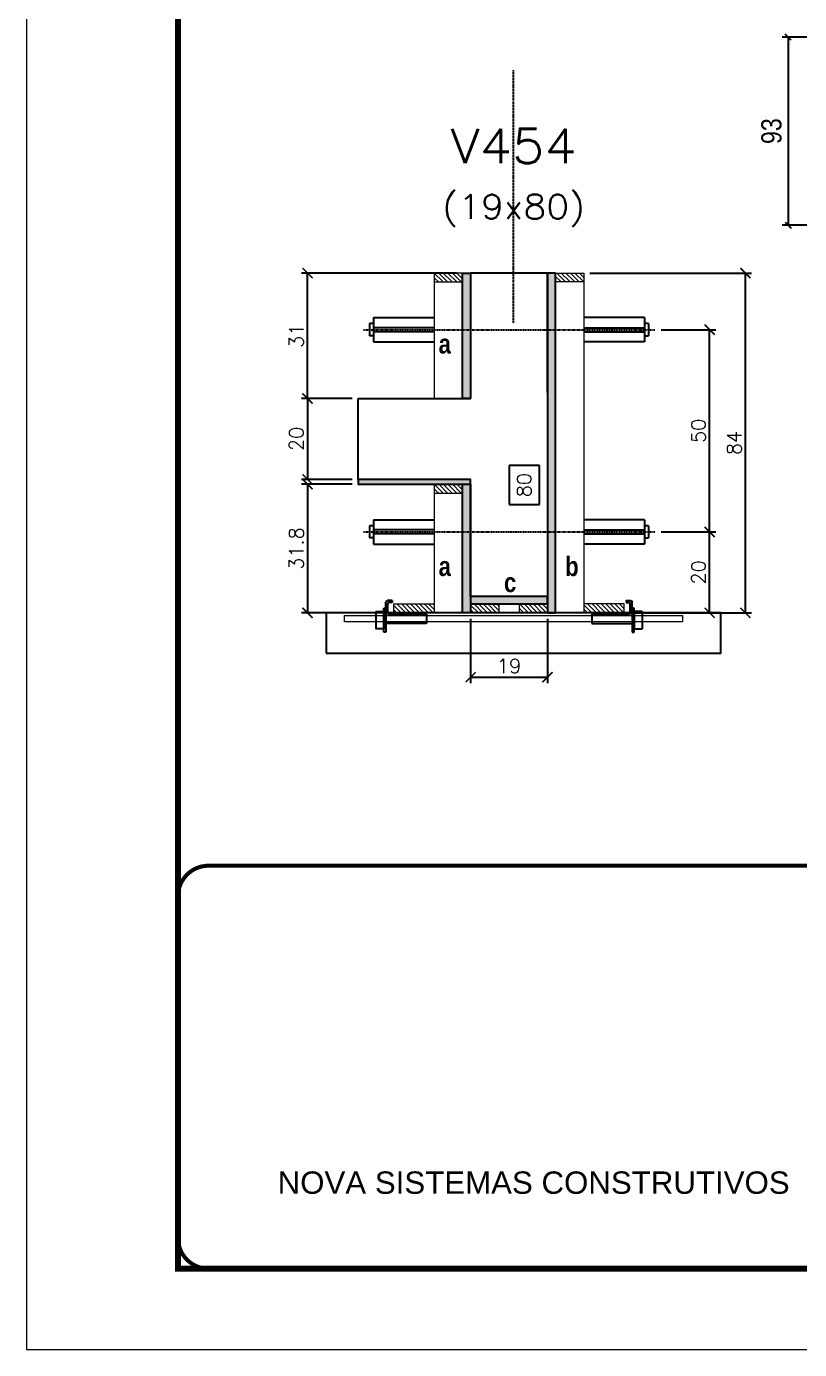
# Model space of a CAD drawing. Extents: x 137137 to 143418, y 10464 to 34486.
# Drawn here: x 141906 to 142288, y 29990 to 30644 of the extents above; entities that cross this region are included whole.
import ezdxf
from ezdxf.enums import TextEntityAlignment as Align

# ---------------------------------------------------------------- set-up
doc = ezdxf.new("R2010")
doc.units = 0
for name, pattern in [('CONTINUO', [0]), ('DASHED', [0.75, 0.5, -0.25]), ('HIDDEN', [0.375, 0.25, -0.125])]:
    doc.linetypes.add(name, pattern=pattern)
for name, color, linetype in [('barrote', 251, 'Continuous'), ('COTA', 241, 'Continuous'), ('Cota Seção (2x)', 4, 'Continuous'), ('detalhes', 4, 'Continuous'), ('Painéis', 200, 'Continuous'), ('presilha', 1, 'Continuous'), ('TENSOR', 3, 'Continuous'), ('Texto de Titulo', 7, 'Continuous'), ('Texto Qtd Sarr', 242, 'Continuous')]:
    doc.layers.add(name, color=color, linetype=linetype)
for name, color, linetype, lineweight in [('CONCRETO', 251, 'Continuous', 25), ('Folhas', 255, 'Continuous', 9), ('Hachura', 251, 'Continuous', 9), ('Madeira', 126, 'Continuous', 18), ('SARRAFO DE PRESSAO', 251, 'DASHED', 9), ('SCO-___-LAJ', 2, 'Continuous', 0), ('Texto Seção', 7, 'Continuous', 15)]:
    doc.layers.add(name, color=color, linetype=linetype, lineweight=lineweight)
doc.styles.add('ARIAL', font='arial.ttf')
doc.styles.add('COTA TECNICA', font='techl___.ttf', dxfattribs={"height": 10})
doc.styles.add('Romans', font='romans.shx')
doc.styles.add('TECNICA', font='techb___.ttf', dxfattribs={"height": 10})
doc.dimstyles.new('Cota Seção (2x)', dxfattribs={"dimtxt": 7, "dimasz": 5, "dimexe": 3, "dimexo": 3, "dimgap": 2, "dimtad": 3, "dimdec": 1, "dimlfac": 0.5, "dimzin": 12, "dimdsep": 46, "dimtxsty": 'Romans', "dimblk": 'ARCHTICK', "dimcen": 0, "dimclrd": 4, "dimclre": 4, "dimclrt": 1, "dimadec": 1, "dimazin": 3, "dimtfac": 1, "dimtdec": 1, "dimtmove": 0, "dimatfit": 3, "dimldrblk": 'OBLIQUE', "dimfxl": 1, "dimtolj": 1, "dimtzin": 12, "dimarcsym": 0})
doc.dimstyles.new('Cota Seção interna', dxfattribs={"dimtxt": 7, "dimasz": 6, "dimexe": 0.18, "dimexo": 2, "dimgap": -4, "dimtad": 3, "dimdec": 1, "dimlfac": 0.5, "dimzin": 12, "dimdsep": 46, "dimtxsty": 'Romans', "dimblk": 'ARCHTICK', "dimcen": 0.09, "dimse1": 1, "dimse2": 1, "dimsd1": 1, "dimsd2": 1, "dimclrd": 180, "dimclre": 5, "dimclrt": 1, "dimadec": 0, "dimazin": 3, "dimtfac": 1, "dimtdec": 1, "dimtofl": 0, "dimtmove": 0, "dimatfit": 3, "dimldrblk": 'ARCHTICK', "dimfxl": 1, "dimtolj": 1, "dimtzin": 0, "dimarcsym": 0})
doc.dimstyles.new('PAINEL', dxfattribs={"dimtxt": 10, "dimasz": 3, "dimexe": 3, "dimexo": 3, "dimgap": 3, "dimtad": 1, "dimdec": 1, "dimzin": 12, "dimdsep": 46, "dimtxsty": 'COTA TECNICA', "dimblk1": 'OBLIQUE', "dimblk2": 'OBLIQUE', "dimsah": 1, "dimcen": 0.9, "dimclrd": 4, "dimclre": 4, "dimclrt": 240, "dimadec": 1, "dimazin": 3, "dimtfac": 1, "dimtdec": 1, "dimtmove": 0, "dimatfit": 3, "dimfxl": 1, "dimtolj": 1, "dimtzin": 12, "dimarcsym": 0})
pattern_1 = [(315, (165082.0604, 22124.7301), (1.12253202, 1.12253202), [])]

# ---------------------------------------------------------------- blocks, each defined once
blk = doc.blocks.new('9999999999')
at = {"color": 30, "linetype": 'CONTINUO', "const_width": 2}
blk.add_lwpolyline([(99583.98, 34230.21), (99583.98, 34414.45, 0.414214), (99568.98, 34429.45), (98228.98, 34429.45, 0.414214), (98213.98, 34414.45), (98213.98, 34245.21, 0.414214), (98228.98, 34230.21), (99583.98, 34230.21)], format="xyb", dxfattribs=at)
at = {"layer": 'Folhas'}
blk.add_lwpolyline([(98138.98, 34190.21), (99623.98, 34190.21), (99623.98, 35240.21), (98138.98, 35240.21)], close=True, dxfattribs=at)
at = {"layer": 'Folhas', "color": 30, "const_width": 3}
blk.add_lwpolyline([(98213.98, 34230.21), (99583.98, 34230.21), (99583.98, 35200.21), (98213.98, 35200.21)], close=True, dxfattribs=at)
at = {"color": 7, "linetype": 'Continuous', "ltscale": 5, "style": 'ARIAL'}
blk.add_text('NOVA SISTEMAS CONSTRUTIVOS', height=11.0592, dxfattribs=at).set_placement((98263.19, 34267.21))
blk = doc.blocks.new('titulo1')
at = {"layer": 'Defpoints', "color": 252, "linetype": 'HIDDEN', "ltscale": 2}
blk.add_line((0, 0), (0, 125), dxfattribs=at)
at = {"layer": 'Defpoints', "style": 'Romans', "oblique": 15}
blk.add_attdef('FOLHA', text='', height=10, dxfattribs=at).set_placement((0, 15.58), align=Align.MIDDLE_CENTER)
at = {"layer": 'Texto Qtd Sarr', "color": 3, "style": 'Romans', "oblique": 15}
for tag, height, p in [('TITULO', 17, (0, 71.45)), ('SEÇÃO', 12, (0, 41.55))]:
    blk.add_attdef(tag, text='', height=height, dxfattribs=at).set_placement(p, align=Align.MIDDLE_CENTER)
blk = doc.blocks.new('_ArchTick')
at = {"color": 0, "linetype": 'ByBlock', "const_width": 0.15}
blk.add_lwpolyline([(-0.5, -0.5), (0.5, 0.5)], dxfattribs=at)
blk = doc.blocks.new('*D1163')
at = {"layer": 'COTA', "color": 4, "lineweight": -2, "transparency": 16777216}
for p, q in [((142184.44, 30522.37), (142264.31, 30522.37)), ((142261.31, 30354.37), (142261.31, 30522.37)), ((142200.04, 30354.37), (142264.31, 30354.37))]:
    blk.add_line(p, q, dxfattribs=at)
at = {"layer": 'Defpoints', "color": 0, "transparency": 16777216}
for p in [(142181.44, 30522.37), (142261.31, 30522.37), (142197.04, 30354.37)]:
    blk.add_point(p, dxfattribs=at)
at = {"layer": 'COTA', "color": 4, "lineweight": -2, "transparency": 16777216, "xscale": 5, "yscale": 5, "zscale": 5}
for p, rotation in [((142261.31, 30522.37), 90), ((142261.31, 30354.37), 270)]:
    blk.add_blockref('_ArchTick', p, dxfattribs=dict(at, rotation=rotation))
at = {"layer": 'COTA', "color": 1, "transparency": 16777216, "insert": (142255.81, 30438.37), "char_height": 7, "attachment_point": 5, "rotation": 90, "style": 'Romans'}
blk.add_mtext('\\A1;84', dxfattribs=at)
blk = doc.blocks.new('_Oblique')
at = {"color": 0, "linetype": 'ByBlock', "lineweight": -2}
blk.add_line((-0.5, -0.5), (0.5, 0.5), dxfattribs=at)
blk = doc.blocks.new('*D1164')
at = {"layer": 'Cota Seção (2x)', "color": 180, "lineweight": -2, "transparency": 16777216}
for p, q in [((142159.44, 30427.19), (142144.44, 30427.19)), ((142144.44, 30427.19), (142144.44, 30407.86)), ((142159.44, 30407.86), (142159.44, 30427.19)), ((142144.44, 30407.86), (142159.44, 30407.86))]:
    blk.add_line(p, q, dxfattribs=at)
at = {"layer": 'Defpoints', "color": 0, "transparency": 16777216}
for p in [(142163.44, 30522.37), (142163.44, 30522.37), (142163.44, 30362.37)]:
    blk.add_point(p, dxfattribs=at)
at = {"layer": 'Cota Seção (2x)', "color": 1, "transparency": 16777216, "insert": (142151.94, 30417.52), "char_height": 7, "attachment_point": 5, "rotation": 90, "style": 'Romans'}
blk.add_mtext('\\A1;80', dxfattribs=at)
blk = doc.blocks.new('*D1165')
at = {"layer": 'COTA', "color": 4, "lineweight": -2, "transparency": 16777216}
for p, q in [((142066.84, 30460.37), (142041.78, 30460.37)), ((142044.78, 30460.37), (142044.78, 30420.37)), ((142066.84, 30420.37), (142041.78, 30420.37))]:
    blk.add_line(p, q, dxfattribs=at)
at = {"layer": 'Defpoints', "color": 0, "transparency": 16777216}
for p in [(142069.84, 30460.37), (142044.78, 30420.37), (142069.84, 30420.37)]:
    blk.add_point(p, dxfattribs=at)
at = {"layer": 'COTA', "color": 4, "lineweight": -2, "transparency": 16777216, "xscale": 5, "yscale": 5, "zscale": 5}
for p, rotation in [((142044.78, 30460.37), 90), ((142044.78, 30420.37), 270)]:
    blk.add_blockref('_ArchTick', p, dxfattribs=dict(at, rotation=rotation))
at = {"layer": 'COTA', "color": 1, "transparency": 16777216, "insert": (142039.28, 30440.37), "char_height": 7, "attachment_point": 5, "rotation": 90, "style": 'Romans'}
blk.add_mtext('\\A1;20', dxfattribs=at)
blk = doc.blocks.new('*D1166')
at = {"layer": 'COTA', "color": 4, "lineweight": -2, "transparency": 16777216}
for p, q in [((142066.84, 30417.97), (142041.78, 30417.97)), ((142044.78, 30417.97), (142044.78, 30354.37)), ((142088.84, 30354.37), (142041.78, 30354.37))]:
    blk.add_line(p, q, dxfattribs=at)
at = {"layer": 'Defpoints', "color": 0, "transparency": 16777216}
for p in [(142069.84, 30417.97), (142044.78, 30354.37), (142091.84, 30354.37)]:
    blk.add_point(p, dxfattribs=at)
at = {"layer": 'COTA', "color": 4, "lineweight": -2, "transparency": 16777216, "xscale": 5, "yscale": 5, "zscale": 5}
for p, rotation in [((142044.78, 30417.97), 90), ((142044.78, 30354.37), 270)]:
    blk.add_blockref('_ArchTick', p, dxfattribs=dict(at, rotation=rotation))
at = {"layer": 'COTA', "color": 1, "transparency": 16777216, "insert": (142039.28, 30386.17), "char_height": 7, "attachment_point": 5, "rotation": 90, "style": 'Romans'}
blk.add_mtext('\\A1;31.8', dxfattribs=at)
blk = doc.blocks.new('PRESILHA METÁLICA 1')
at = {"layer": 'presilha'}
for p, q in [((7.5, 10.64), (7.5, 19.86)), ((12, 21), (8.64, 21)), ((12, 21), (12, 19.5)), ((0, 13), (6, 13)), ((0, 13), (0, 0)), ((6, 15.5), (7.5, 15.5)), ((6, -2.5), (6, 15.5)), ((6, 13), (6, 0)), ((7.5, 15.5), (7.5, -2.5)), ((9, 11.57), (9, 18.93)), ((12, 19.5), (9.57, 19.5)), ((37.5, 11), (9.57, 11)), ((37.5, 11), (37.5, 4.1)), ((6, 0), (0, 0)), ((37.5, 4.1), (7.5, 4.1)), ((7.5, -2.5), (6, -2.5))]:
    blk.add_line(p, q, dxfattribs=at)
for centre, radius, start, end in [((8.64, 19.86), 1.14, 90, 180), ((9.57, 18.93), 0.57, 90, 180), ((9.57, 11.57), 0.57, 180, 270)]:
    blk.add_arc(centre, radius, start, end, dxfattribs=at)
blk = doc.blocks.new('*D1167')
at = {"layer": 'COTA', "color": 4, "lineweight": -2, "transparency": 16777216}
for p, q in [((142125.44, 30351.37), (142125.44, 30319.55)), ((142163.44, 30351.37), (142163.44, 30319.55)), ((142125.44, 30322.55), (142163.44, 30322.55))]:
    blk.add_line(p, q, dxfattribs=at)
at = {"layer": 'Defpoints', "color": 0, "transparency": 16777216}
for p in [(142125.44, 30354.37), (142163.44, 30354.37), (142163.44, 30322.55)]:
    blk.add_point(p, dxfattribs=at)
at = {"layer": 'COTA', "color": 4, "lineweight": -2, "transparency": 16777216, "xscale": 5, "yscale": 5, "zscale": 5, "rotation": 180}
blk.add_blockref('_ArchTick', (142125.44, 30322.55), dxfattribs=at)
at = {"layer": 'COTA', "color": 4, "lineweight": -2, "transparency": 16777216, "xscale": 5, "yscale": 5, "zscale": 5}
blk.add_blockref('_ArchTick', (142163.44, 30322.55), dxfattribs=at)
at = {"layer": 'COTA', "color": 1, "transparency": 16777216, "insert": (142144.44, 30328.05), "char_height": 7, "attachment_point": 5, "style": 'Romans'}
blk.add_mtext('\\A1;19', dxfattribs=at)
blk = doc.blocks.new('*D1168')
at = {"layer": 'COTA', "color": 4, "lineweight": -2, "transparency": 16777216}
for p, q in [((142219.74, 30394.37), (142246.64, 30394.37)), ((142243.64, 30354.37), (142243.64, 30394.37)), ((142204.44, 30354.37), (142246.64, 30354.37))]:
    blk.add_line(p, q, dxfattribs=at)
at = {"layer": 'Defpoints', "color": 0, "transparency": 16777216}
for p in [(142216.74, 30394.37), (142243.64, 30394.37), (142201.44, 30354.37)]:
    blk.add_point(p, dxfattribs=at)
at = {"layer": 'COTA', "color": 4, "lineweight": -2, "transparency": 16777216, "xscale": 5, "yscale": 5, "zscale": 5}
for p, rotation in [((142243.64, 30394.37), 90), ((142243.64, 30354.37), 270)]:
    blk.add_blockref('_ArchTick', p, dxfattribs=dict(at, rotation=rotation))
at = {"layer": 'COTA', "color": 1, "transparency": 16777216, "insert": (142238.14, 30374.37), "char_height": 7, "attachment_point": 5, "rotation": 90, "style": 'Romans'}
blk.add_mtext('\\A1;20', dxfattribs=at)
blk = doc.blocks.new('*D1169')
at = {"layer": 'COTA', "color": 4, "lineweight": -2, "transparency": 16777216}
for p, q in [((142118.44, 30522.37), (142041.78, 30522.37)), ((142044.78, 30460.37), (142044.78, 30522.37)), ((142066.84, 30460.37), (142041.78, 30460.37))]:
    blk.add_line(p, q, dxfattribs=at)
at = {"layer": 'Defpoints', "color": 0, "transparency": 16777216}
for p in [(142044.78, 30522.37), (142121.44, 30522.37), (142069.84, 30460.37)]:
    blk.add_point(p, dxfattribs=at)
at = {"layer": 'COTA', "color": 4, "lineweight": -2, "transparency": 16777216, "xscale": 5, "yscale": 5, "zscale": 5}
for p, rotation in [((142044.78, 30522.37), 90), ((142044.78, 30460.37), 270)]:
    blk.add_blockref('_ArchTick', p, dxfattribs=dict(at, rotation=rotation))
at = {"layer": 'COTA', "color": 1, "transparency": 16777216, "insert": (142039.28, 30491.37), "char_height": 7, "attachment_point": 5, "rotation": 90, "style": 'Romans'}
blk.add_mtext('\\A1;31', dxfattribs=at)
blk = doc.blocks.new('*D1170')
at = {"layer": 'COTA', "color": 4, "lineweight": -2, "transparency": 16777216}
for p, q in [((142219.74, 30494.37), (142246.64, 30494.37)), ((142243.64, 30394.37), (142243.64, 30494.37)), ((142219.74, 30394.37), (142246.64, 30394.37))]:
    blk.add_line(p, q, dxfattribs=at)
at = {"layer": 'Defpoints', "color": 0, "transparency": 16777216}
for p in [(142216.74, 30494.37), (142243.64, 30494.37), (142216.74, 30394.37)]:
    blk.add_point(p, dxfattribs=at)
at = {"layer": 'COTA', "color": 4, "lineweight": -2, "transparency": 16777216, "xscale": 5, "yscale": 5, "zscale": 5}
for p, rotation in [((142243.64, 30494.37), 90), ((142243.64, 30394.37), 270)]:
    blk.add_blockref('_ArchTick', p, dxfattribs=dict(at, rotation=rotation))
at = {"layer": 'COTA', "color": 1, "transparency": 16777216, "insert": (142238.14, 30444.37), "char_height": 7, "attachment_point": 5, "rotation": 90, "style": 'Romans'}
blk.add_mtext('\\A1;50', dxfattribs=at)
blk = doc.blocks.new('*D1381')
at = {"layer": 'COTA', "color": 4, "lineweight": -2, "ltscale": 25, "transparency": 16777216}
for p, q in [((142317.49, 30639.07), (142279.48, 30639.07)), ((142282.48, 30639.07), (142282.48, 30546.07)), ((142317.49, 30546.07), (142279.48, 30546.07))]:
    blk.add_line(p, q, dxfattribs=at)
at = {"layer": 'Defpoints', "color": 0, "ltscale": 25, "transparency": 16777216}
for p in [(142320.49, 30639.07), (142282.48, 30546.07), (142320.49, 30546.07)]:
    blk.add_point(p, dxfattribs=at)
at = {"layer": 'COTA', "color": 4, "lineweight": -2, "ltscale": 25, "transparency": 16777216, "xscale": 3, "yscale": 3, "zscale": 3}
for p, rotation in [((142282.48, 30639.07), 90), ((142282.48, 30546.07), 270)]:
    blk.add_blockref('_Oblique', p, dxfattribs=dict(at, rotation=rotation))
at = {"layer": 'COTA', "color": 240, "ltscale": 25, "transparency": 16777216, "insert": (142274.23, 30592.57), "char_height": 10, "attachment_point": 5, "rotation": 90, "style": 'COTA TECNICA'}
blk.add_mtext('\\A1;93', dxfattribs=at)

msp = doc.modelspace()

# ---------------------------------------------------------------- hatches: boundary and pattern name
at = {"layer": 'Hachura'}
h = msp.add_hatch(dxfattribs=at)
h.set_pattern_fill('ANSI31', color=256, scale=0.5, angle=270, style=0)
h.set_pattern_definition([(315, (165082.0604, 22214.7301), (1.12253202, 1.12253202), [])])
h.paths.add_polyline_path([(142121.44, 30517.97), (142121.44, 30522.37), (142107.44, 30522.37), (142107.44, 30517.97)])
h = msp.add_hatch(color=256, dxfattribs=at)
h.dxf.hatch_style = 1
h.paths.add_polyline_path([(142121.44, 30522.37), (142125.44, 30522.37), (142125.44, 30460.37), (142121.44, 30460.37)])
h = msp.add_hatch(color=256, dxfattribs=at)
h.dxf.hatch_style = 1
h.paths.add_polyline_path([(142167.44, 30522.37), (142163.44, 30522.37), (142163.44, 30354.37), (142167.44, 30354.37)])
h = msp.add_hatch(dxfattribs=at)
h.set_pattern_fill('ANSI31', color=256, scale=0.5, angle=270, style=0)
h.set_pattern_definition([(315, (165082.0604, 22214.7301), (1.12253202, 1.12253202), [])])
h.paths.add_polyline_path([(142167.44, 30517.97), (142167.44, 30522.37), (142181.44, 30522.37), (142181.44, 30517.97)])
h = msp.add_hatch(color=256, dxfattribs=at)
h.dxf.hatch_style = 1
h.paths.add_polyline_path([(142125.44, 30417.97), (142125.44, 30420.37), (142069.84, 30420.37), (142069.84, 30417.97)])
h = msp.add_hatch(dxfattribs=at)
h.set_pattern_fill('ANSI31', color=256, scale=0.5, angle=270, style=0)
h.set_pattern_definition([(315, (165082.0604, 22110.3301), (1.12253202, 1.12253202), [])])
h.paths.add_polyline_path([(142121.44, 30413.57), (142121.44, 30417.97), (142107.44, 30417.97), (142107.44, 30413.57)])
h = msp.add_hatch(color=256, dxfattribs=at)
h.dxf.hatch_style = 1
h.paths.add_polyline_path([(142121.44, 30417.97), (142125.44, 30417.97), (142125.44, 30354.37), (142121.44, 30354.37)])
h = msp.add_hatch(dxfattribs=at)
h.set_pattern_fill('ANSI31', color=256, scale=0.5, angle=270, style=0)
h.set_pattern_definition(pattern_1)
h.paths.add_polyline_path([(142087.44, 30354.37), (142087.44, 30358.77), (142107.44, 30358.77), (142107.44, 30354.37)])
h = msp.add_hatch(color=256, dxfattribs=at)
h.dxf.hatch_style = 1
h.paths.add_polyline_path([(142163.44, 30358.77), (142163.44, 30362.37), (142125.44, 30362.37), (142125.44, 30358.77)])
h = msp.add_hatch(dxfattribs=at)
h.set_pattern_fill('ANSI31', color=256, scale=0.5, angle=270, style=0)
h.set_pattern_definition(pattern_1)
h.paths.add_polyline_path([(142125.44, 30354.37), (142125.44, 30358.77), (142139.44, 30358.77), (142139.44, 30354.37)])
h = msp.add_hatch(dxfattribs=at)
h.set_pattern_fill('ANSI31', color=256, scale=0.5, angle=270, style=0)
h.set_pattern_definition(pattern_1)
h.paths.add_polyline_path([(142163.44, 30354.37), (142163.44, 30358.77), (142149.44, 30358.77), (142149.44, 30354.37)])
h = msp.add_hatch(dxfattribs=at)
h.set_pattern_fill('ANSI31', color=256, scale=0.5, angle=270, style=0)
h.set_pattern_definition(pattern_1)
h.paths.add_polyline_path([(142201.44, 30354.37), (142201.44, 30358.77), (142181.44, 30358.77), (142181.44, 30354.37)])

# ---------------------------------------------------------------- linework, layer by layer
at = {"ltscale": 3}
for p, q in [((142075.44, 30497.37), (142075.44, 30491.37)), ((142077.44, 30497.37), (142075.44, 30497.37)), ((142077.44, 30500.37), (142077.44, 30488.37)), ((142077.44, 30500.37), (142107.44, 30500.37)), ((142211.44, 30500.37), (142181.44, 30500.37)), ((142211.44, 30500.37), (142211.44, 30488.37)), ((142213.44, 30497.37), (142211.44, 30497.37)), ((142213.44, 30497.37), (142213.44, 30491.37)), ((142077.44, 30491.37), (142075.44, 30491.37)), ((142107.44, 30495.37), (142077.44, 30495.37)), ((142107.44, 30493.37), (142077.44, 30493.37)), ((142181.44, 30495.37), (142211.44, 30495.37)), ((142181.44, 30493.37), (142211.44, 30493.37)), ((142211.44, 30491.37), (142213.44, 30491.37)), ((142077.44, 30488.37), (142107.44, 30488.37)), ((142211.44, 30488.37), (142181.44, 30488.37)), ((142077.44, 30400.37), (142077.44, 30388.37)), ((142077.44, 30400.37), (142107.44, 30400.37)), ((142211.44, 30400.37), (142181.44, 30400.37)), ((142211.44, 30400.37), (142211.44, 30388.37)), ((142075.44, 30397.37), (142075.44, 30391.37)), ((142077.44, 30397.37), (142075.44, 30397.37)), ((142077.44, 30391.37), (142075.44, 30391.37)), ((142107.44, 30395.37), (142077.44, 30395.37)), ((142107.44, 30393.37), (142077.44, 30393.37)), ((142181.44, 30395.37), (142211.44, 30395.37)), ((142181.44, 30393.37), (142211.44, 30393.37)), ((142213.44, 30397.37), (142211.44, 30397.37)), ((142211.44, 30391.37), (142213.44, 30391.37)), ((142213.44, 30397.37), (142213.44, 30391.37)), ((142077.44, 30388.37), (142107.44, 30388.37)), ((142211.44, 30388.37), (142181.44, 30388.37))]:
    msp.add_line(p, q, dxfattribs=at)
at = {"layer": 'barrote'}
msp.add_lwpolyline([(142053.99, 30334.37), (142249.17, 30334.37), (142249.17, 30354.37), (142053.99, 30354.37)], close=True, dxfattribs=at)
at = {"layer": 'CONCRETO'}
for p, q in [((142163.44, 30522.37), (142125.44, 30522.37)), ((142163.44, 30463.37), (142163.44, 30522.37)), ((142163.44, 30522.37), (142163.44, 30522.37)), ((142163.44, 30522.37), (142163.44, 30362.37)), ((142069.84, 30420.37), (142069.84, 30460.37)), ((142069.84, 30460.37), (142125.44, 30460.37)), ((142125.44, 30420.37), (142069.84, 30420.37)), ((142125.44, 30362.37), (142125.44, 30420.37)), ((142163.44, 30362.37), (142125.44, 30362.37))]:
    msp.add_line(p, q, dxfattribs=at)
at = {"layer": 'Madeira'}
for points in [[(142121.44, 30517.97), (142121.44, 30522.37), (142107.44, 30522.37), (142107.44, 30517.97)], [(142121.44, 30522.37), (142107.44, 30522.37), (142107.44, 30460.37), (142121.44, 30460.37)], [(142167.44, 30517.97), (142167.44, 30522.37), (142181.44, 30522.37), (142181.44, 30517.97)], [(142167.44, 30522.37), (142181.44, 30522.37), (142181.44, 30354.37), (142167.44, 30354.37)], [(142121.44, 30413.57), (142121.44, 30417.97), (142107.44, 30417.97), (142107.44, 30413.57)], [(142121.44, 30417.97), (142107.44, 30417.97), (142107.44, 30354.37), (142121.44, 30354.37)], [(142087.44, 30354.37), (142087.44, 30358.77), (142107.44, 30358.77), (142107.44, 30354.37)], [(142125.44, 30354.37), (142125.44, 30358.77), (142139.44, 30358.77), (142139.44, 30354.37)], [(142163.44, 30354.37), (142163.44, 30358.77), (142149.44, 30358.77), (142149.44, 30354.37)], [(142201.44, 30354.37), (142201.44, 30358.77), (142181.44, 30358.77), (142181.44, 30354.37)]]:
    msp.add_lwpolyline(points, close=True, dxfattribs=at)
at = {"layer": 'Painéis'}
for points in [[(142121.44, 30522.37), (142125.44, 30522.37), (142125.44, 30460.37), (142121.44, 30460.37)], [(142167.44, 30522.37), (142163.44, 30522.37), (142163.44, 30354.37), (142167.44, 30354.37)], [(142125.44, 30417.97), (142125.44, 30420.37), (142069.84, 30420.37), (142069.84, 30417.97)], [(142121.44, 30417.97), (142125.44, 30417.97), (142125.44, 30354.37), (142121.44, 30354.37)], [(142163.44, 30358.77), (142163.44, 30362.37), (142125.44, 30362.37), (142125.44, 30358.77)]]:
    msp.add_lwpolyline(points, close=True, dxfattribs=at)
at = {"layer": 'SCO-___-LAJ', "color": 1}
msp.add_lwpolyline([(142062.99, 30353.04), (142230.29, 30353.04), (142230.29, 30349.84), (142062.99, 30349.84)], close=True, dxfattribs=at)
at = {"layer": 'TENSOR', "linetype": 'HIDDEN', "ltscale": 0.5}
for p, q in [((142072.44, 30494.37), (142216.74, 30494.37)), ((142072.44, 30394.37), (142216.74, 30394.37))]:
    msp.add_line(p, q, dxfattribs=at)

# ---------------------------------------------------------------- block references
at = {"layer": 'presilha', "yscale": 0.6666666666666666, "zscale": 0.6666666666666666}
for p, xscale in [((142078.57, 30346.41), 0.6666666666666666), ((142210.31, 30346.41), -0.6666666666666666)]:
    msp.add_blockref('PRESILHA METÁLICA 1', p, dxfattribs=dict(at, xscale=xscale))
at = {"layer": 'SARRAFO DE PRESSAO', "color": 6, "linetype": 'ByBlock'}
msp.add_blockref('9999999999', (43766.81, -4200.15), dxfattribs=at)
at = {"layer": 'Texto Seção'}
ref = msp.add_blockref('titulo1', (142146.72, 30497.72), dxfattribs=at)
ref.add_attrib('TITULO', 'V454', dxfattribs={"layer": 'Texto de Titulo', "color": 7, "height": 17, "style": 'Romans', "width": 1.1}).set_placement((142146.72, 30585.22), align=Align.MIDDLE_CENTER)
ref.add_attrib('SEÇÃO', '(19x80)', dxfattribs={"layer": 'Texto de Titulo', "color": 7, "height": 12, "style": 'Romans', "width": 1.1}).set_placement((142146.72, 30555.22), align=Align.MIDDLE_CENTER)

# ---------------------------------------------------------------- texts
at = {"layer": 'detalhes', "style": 'TECNICA'}
for s, p in [('a', (142109.61, 30482.57)), ('a', (142109.61, 30372.57)), ('b', (142172.15, 30372.56)), ('c', (142141.92, 30364.61))]:
    msp.add_text(s, height=9.6, dxfattribs=at).set_placement(p)

# ---------------------------------------------------------------- dimensions: what is measured, and where the dimension line sits
at = {"layer": 'COTA', "ltscale": 25}
dim = msp.add_linear_dim(base=(142282.48, 30546.07), p1=(142320.49, 30639.07), p2=(142320.49, 30546.07), angle=90, dimstyle='PAINEL', dxfattribs=at)
dim.commit()
dim.dimension.update_dxf_attribs({"geometry": '*D1381', "text_midpoint": (142274.23, 30592.57)})
at = {"layer": 'COTA'}
for base, p1, p2, picture, middle in [((142044.78, 30522.37), (142069.84, 30460.37), (142121.44, 30522.37), '*D1169', (142039.28, 30491.37)), ((142243.64, 30494.37), (142216.74, 30394.37), (142216.74, 30494.37), '*D1170', (142238.14, 30444.37)), ((142044.78, 30420.37), (142069.84, 30460.37), (142069.84, 30420.37), '*D1165', (142039.28, 30440.37)), ((142044.78, 30354.37), (142069.84, 30417.97), (142091.84, 30354.37), '*D1166', (142039.28, 30386.17)), ((142243.64, 30394.37), (142201.44, 30354.37), (142216.74, 30394.37), '*D1168', (142238.14, 30374.37))]:
    dim = msp.add_linear_dim(base=base, p1=p1, p2=p2, angle=90, dimstyle='Cota Seção (2x)', dxfattribs=at)
    dim.commit()
    dim.dimension.update_dxf_attribs({"geometry": picture, "text_midpoint": middle})
dim = msp.add_linear_dim(base=(142261.31, 30522.37), p1=(142197.04, 30354.37), p2=(142181.44, 30522.37), angle=90, dimstyle='Cota Seção (2x)', dxfattribs=at)
dim.commit()
dim.dimension.update_dxf_attribs({"geometry": '*D1163', "text_midpoint": (142261.31, 30438.37), "dimtype": 160})
dim = msp.add_linear_dim(base=(142163.44, 30322.55), p1=(142125.44, 30354.37), p2=(142163.44, 30354.37), dimstyle='Cota Seção (2x)', dxfattribs=at)
dim.commit()
dim.dimension.update_dxf_attribs({"geometry": '*D1167', "text_midpoint": (142144.44, 30328.05)})
at = {"layer": 'Cota Seção (2x)'}
dim = msp.add_linear_dim(base=(142163.44, 30522.37), p1=(142163.44, 30362.37), p2=(142163.44, 30522.37), angle=90, dimstyle='Cota Seção interna', dxfattribs=at)
dim.commit()
dim.dimension.update_dxf_attribs({"geometry": '*D1164', "text_midpoint": (142163.44, 30417.52), "dimtype": 160})

doc.saveas('drawing.dxf')
